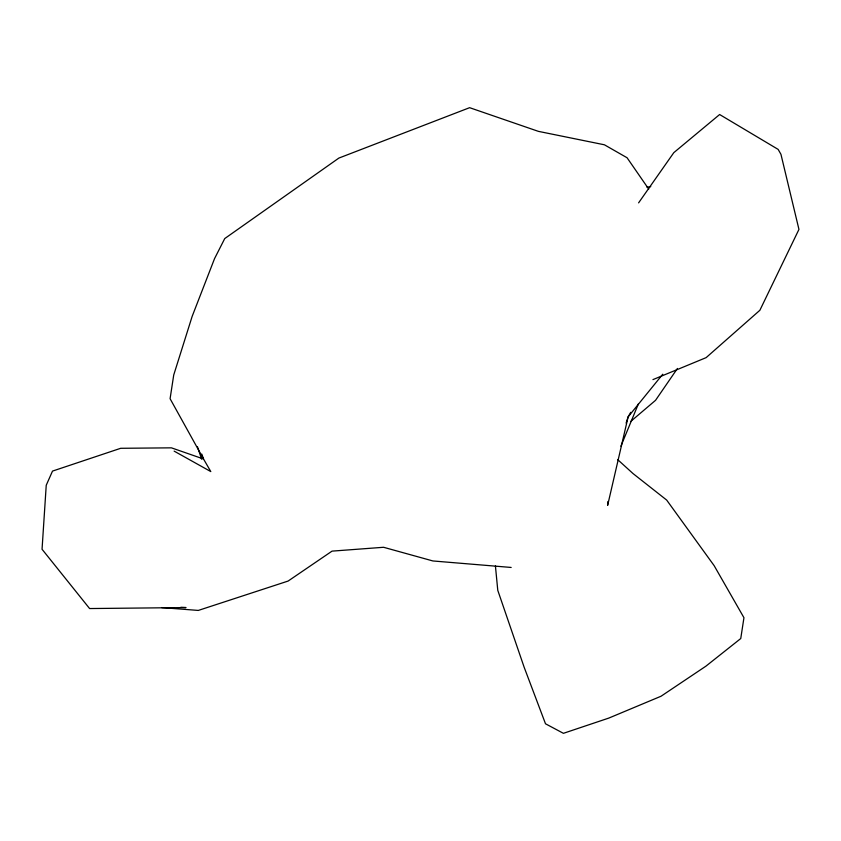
<?xml version="1.0" encoding="UTF-8"?>
<svg xmlns="http://www.w3.org/2000/svg" width="841" height="841" viewBox="0 0 841 841"><rect width="100%" height="100%" fill="white"/><g stroke="black" fill="none" stroke-linecap="round" stroke-linejoin="round"><path stroke-width="1.26" d="M607.948 501.499L607.633 505.388L628.122 416.873L630.697 412.353M626.103 423.107L628.122 416.873L662.761 374.224M620.889 446.193L638.466 403.712M677.447 368.442L655.538 400.327L630.666 421.478M638.592 202.87L673.809 152.652L719.633 114.523L778.156 149.404L780.953 154.313L798.95 229.404L759.875 310.276L706.125 357.635L652.942 379.617M646.929 187.144L650.766 186.639M180.836 607.286L186.029 607.57L89.598 608.548L42.05 549.257L46.234 485.257L52.51 471.097L120.683 448.295L171.427 447.843L203.533 458.997L210.797 471.58L174.14 451.123M511.17 567.454L432.905 560.958L383.58 547.281L332.048 551.128L288.116 581.057L198.308 610.429L161.735 607.591M617.746 459.68L633.031 473.567L666.671 500.069L714.146 565.657L743.949 617.715L740.753 638.54L705.904 666.177L661.026 696.243L608.8 718.088L563.417 733.32L545.504 723.786L524.143 667.218L497.777 590.34L495.423 565.982M648.716 189.078L627.071 157.751L604.406 144.789L538.377 131.354L469.625 107.68L338.87 158.076L224.736 238.571L214.55 258.608L192.147 316.405L173.73 374.981L170.092 398.718L203.533 458.997L201.777 454.056M197.509 446.834L201.619 459.218"/></g></svg>
